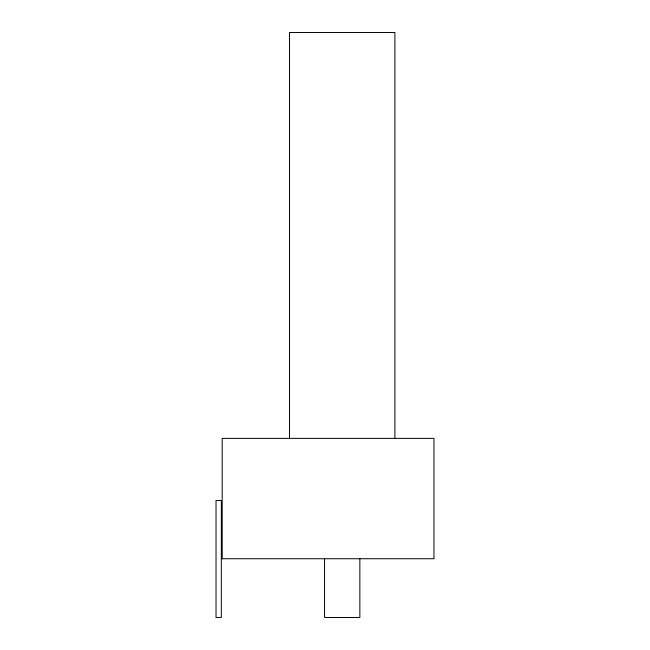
<?xml version="1.0" encoding="UTF-8"?>
<svg xmlns="http://www.w3.org/2000/svg" width="650" height="650" viewBox="0 0 650 650"><rect width="100%" height="100%" fill="white"/><g stroke="black" fill="none" stroke-linecap="round" stroke-linejoin="round"><path stroke-width="0.97" d="M221.325 558.732L433.973 558.732L433.973 438.384L222.203 438.384L222.203 558.732M394.899 438.384L394.899 32.5L289.51 32.5L289.51 438.384M359.856 558.732L359.856 617.5L324.561 617.5L324.561 558.732M221.325 500.5L216.028 500.5L216.028 617.5L221.325 617.5L221.325 500.5"/></g></svg>
